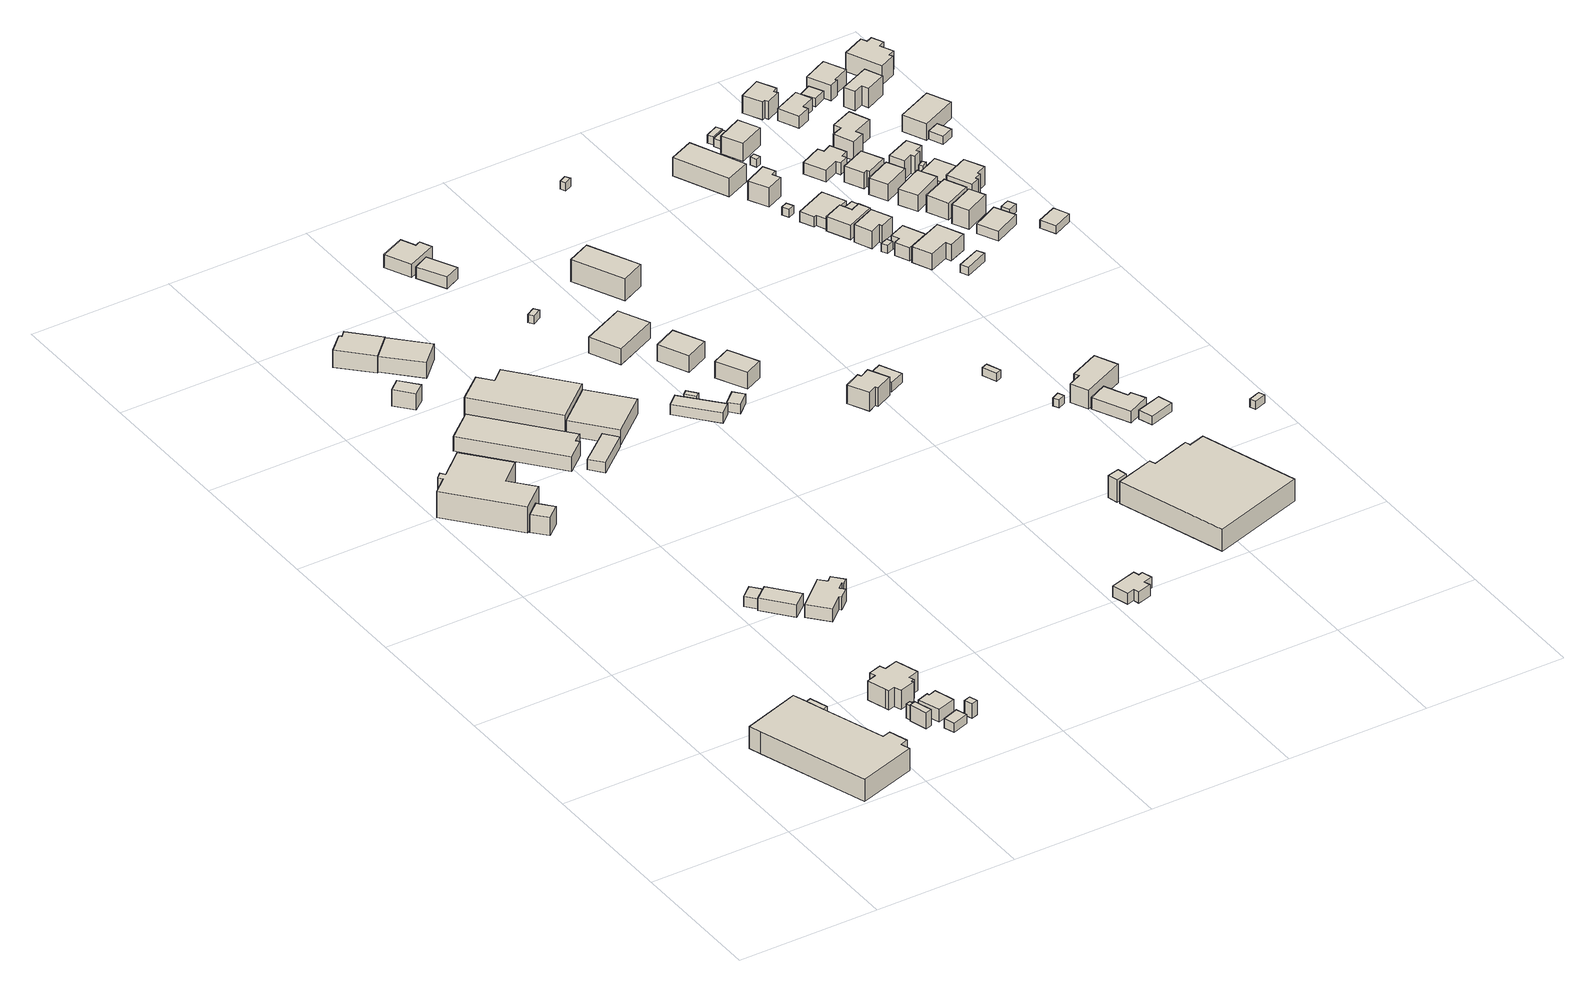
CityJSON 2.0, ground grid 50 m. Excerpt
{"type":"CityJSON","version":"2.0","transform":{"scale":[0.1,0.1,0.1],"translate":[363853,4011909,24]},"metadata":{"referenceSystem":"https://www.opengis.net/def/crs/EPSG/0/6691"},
"CityObjects":{
"building1":{"type":"Building","attributes":{"枝番":1,"usage":"441","measuredHeight":9,"BuildingDetails.prefecture":"10","BuildingDetails.city":"10207","BuildingDetails.surveyYear":2016},"geometry":[{"type":"Solid","lod":"1","boundaries":[[[[0,1,2,3,4,5,6,7,8,9,10]],[[9,11,12,10]],[[8,13,11,9]],[[7,14,13,8]],[[6,15,14,7]],[[5,16,15,6]],[[4,17,16,5]],[[3,18,17,4]],[[2,19,18,3]],[[1,20,19,2]],[[0,21,20,1]],[[10,12,21,0]],[[11,13,14,15,16,17,18,19,20,21,12]]]]}]},
"building2":{"type":"Building","attributes":{"枝番":1,"measuredHeight":7.2,"BuildingDetails.prefecture":"10","BuildingDetails.city":"10207"},"geometry":[{"type":"Solid","lod":"1","boundaries":[[[[22,23,24,25]],[[24,26,27,25]],[[23,28,26,24]],[[22,29,28,23]],[[25,27,29,22]],[[26,28,29,27]]]]}]},
"building3":{"type":"Building","attributes":{"枝番":1,"measuredHeight":6.5,"BuildingDetails.prefecture":"10","BuildingDetails.city":"10207"},"geometry":[{"type":"Solid","lod":"1","boundaries":[[[[30,31,32,33]],[[32,34,35,33]],[[31,36,34,32]],[[30,37,36,31]],[[33,35,37,30]],[[34,36,37,35]]]]}]},
"building4":{"type":"Building","attributes":{"枝番":1,"measuredHeight":5.3,"BuildingDetails.prefecture":"10","BuildingDetails.city":"10207"},"geometry":[{"type":"Solid","lod":"1","boundaries":[[[[38,39,40,41]],[[40,42,43,41]],[[39,44,42,40]],[[38,45,44,39]],[[41,43,45,38]],[[42,44,45,43]]]]}]},
"building5":{"type":"Building","attributes":{"枝番":1,"usage":"441","measuredHeight":10.9,"BuildingDetails.prefecture":"10","BuildingDetails.city":"10207","BuildingDetails.surveyYear":2016},"geometry":[{"type":"Solid","lod":"1","boundaries":[[[[46,47,48,49,50,51,52,53,54,55]],[[54,56,57,55]],[[53,58,56,54]],[[52,59,58,53]],[[51,60,59,52]],[[50,61,60,51]],[[49,62,61,50]],[[48,63,62,49]],[[47,64,63,48]],[[46,65,64,47]],[[55,57,65,46]],[[56,58,59,60,61,62,63,64,65,57]]]]}]},
"building6":{"type":"Building","attributes":{"枝番":1,"usage":"441","measuredHeight":6.9,"BuildingDetails.prefecture":"10","BuildingDetails.city":"10207","BuildingDetails.surveyYear":2016},"geometry":[{"type":"Solid","lod":"1","boundaries":[[[[66,67,68,69]],[[68,70,71,69]],[[67,72,70,68]],[[66,73,72,67]],[[69,71,73,66]],[[70,72,73,71]]]]}]},
"building7":{"type":"Building","attributes":{"枝番":1,"measuredHeight":7,"BuildingDetails.prefecture":"10","BuildingDetails.city":"10207"},"geometry":[{"type":"Solid","lod":"1","boundaries":[[[[74,75,76,77]],[[76,78,79,77]],[[75,80,78,76]],[[74,81,80,75]],[[77,79,81,74]],[[78,80,81,79]]]]}]},
"building8":{"type":"Building","attributes":{"枝番":1,"usage":"411","measuredHeight":9.6,"BuildingDetails.prefecture":"10","BuildingDetails.city":"10207","BuildingDetails.surveyYear":2016},"geometry":[{"type":"Solid","lod":"1","boundaries":[[[[82,83,84,85,86,87,88,89,90,91,92,93,94,95,96]],[[95,97,98,96]],[[94,99,97,95]],[[93,100,99,94]],[[92,101,100,93]],[[91,102,101,92]],[[90,103,102,91]],[[89,104,103,90]],[[88,105,104,89]],[[87,106,105,88]],[[86,107,106,87]],[[85,108,107,86]],[[84,109,108,85]],[[83,110,109,84]],[[82,111,110,83]],[[96,98,111,82]],[[97,99,100,101,102,103,104,105,106,107,108,109,110,111,98]]]]}]},
"building9":{"type":"Building","attributes":{"枝番":1,"usage":"411","measuredHeight":7.8,"BuildingDetails.prefecture":"10","BuildingDetails.city":"10207","BuildingDetails.surveyYear":2016},"geometry":[{"type":"Solid","lod":"1","boundaries":[[[[112,113,114,115,116,117]],[[116,118,119,117]],[[115,120,118,116]],[[114,121,120,115]],[[113,122,121,114]],[[112,123,122,113]],[[117,119,123,112]],[[118,120,121,122,123,119]]]]}]},
"building10":{"type":"Building","attributes":{"枝番":1,"measuredHeight":5.8,"BuildingDetails.prefecture":"10","BuildingDetails.city":"10207"},"geometry":[{"type":"Solid","lod":"1","boundaries":[[[[124,125,126,127]],[[126,128,129,127]],[[125,130,128,126]],[[124,131,130,125]],[[127,129,131,124]],[[128,130,131,129]]]]}]},
"building11":{"type":"Building","attributes":{"枝番":1,"usage":"401","measuredHeight":4.2,"BuildingDetails.prefecture":"10","BuildingDetails.city":"10207","BuildingDetails.surveyYear":2016},"geometry":[{"type":"Solid","lod":"1","boundaries":[[[[132,133,134,135]],[[134,136,137,135]],[[133,138,136,134]],[[132,139,138,133]],[[135,137,139,132]],[[136,138,139,137]]]]}]},
"building12":{"type":"Building","attributes":{"枝番":1,"usage":"441","measuredHeight":4.8,"BuildingDetails.prefecture":"10","BuildingDetails.city":"10207","BuildingDetails.surveyYear":2016},"geometry":[{"type":"Solid","lod":"1","boundaries":[[[[140,141,142,143]],[[142,144,145,143]],[[141,146,144,142]],[[140,147,146,141]],[[143,145,147,140]],[[144,146,147,145]]]]}]},
"building13":{"type":"Building","attributes":{"枝番":1,"usage":"401","measuredHeight":6.1,"BuildingDetails.prefecture":"10","BuildingDetails.city":"10207","BuildingDetails.surveyYear":2016},"geometry":[{"type":"Solid","lod":"1","boundaries":[[[[148,149,150,151]],[[150,152,153,151]],[[149,154,152,150]],[[148,155,154,149]],[[151,153,155,148]],[[152,154,155,153]]]]}]},
"building14":{"type":"Building","attributes":{"枝番":1,"usage":"411","measuredHeight":7.3,"BuildingDetails.prefecture":"10","BuildingDetails.city":"10207","BuildingDetails.surveyYear":2016},"geometry":[{"type":"Solid","lod":"1","boundaries":[[[[156,157,158,159,160,161,162,163,164,165,166,167]],[[166,168,169,167]],[[165,170,168,166]],[[164,171,170,165]],[[163,172,171,164]],[[162,173,172,163]],[[161,174,173,162]],[[160,175,174,161]],[[159,176,175,160]],[[158,177,176,159]],[[157,178,177,158]],[[156,179,178,157]],[[167,169,179,156]],[[168,170,171,172,173,174,175,176,177,178,179,169]]]]}]},
"building15":{"type":"Building","attributes":{"枝番":1,"usage":"441","measuredHeight":8.7,"BuildingDetails.prefecture":"10","BuildingDetails.city":"10207","BuildingDetails.surveyYear":2016},"geometry":[{"type":"Solid","lod":"1","boundaries":[[[[180,181,182,183,184,185]],[[184,186,187,185]],[[183,188,186,184]],[[182,189,188,183]],[[181,190,189,182]],[[180,191,190,181]],[[185,187,191,180]],[[186,188,189,190,191,187]]]]}]},
"building16":{"type":"Building","attributes":{"枝番":1,"利根川水系渡良瀬川洪水浸水想定区域（想定最大規模）.規模":"L2","利根川水系渡良瀬川洪水浸水想定区域（想定最大規模）.浸水ランク":"1","利根川水系渡良瀬川洪水浸水想定区域（想定最大規模）.浸水深":0.15,"利根川水系渡良瀬川洪水浸水想定区域（想定最大規模）.継続時間":3.6,"measuredHeight":7,"BuildingDetails.prefecture":"10","BuildingDetails.city":"10207"},"geometry":[{"type":"Solid","lod":"1","boundaries":[[[[192,193,194,195,196,197]],[[196,198,199,197]],[[195,200,198,196]],[[194,201,200,195]],[[193,202,201,194]],[[192,203,202,193]],[[197,199,203,192]],[[198,200,201,202,203,199]]]]}]},
"building17":{"type":"Building","attributes":{"枝番":1,"利根川水系渡良瀬川洪水浸水想定区域（想定最大規模）.規模":"L2","利根川水系渡良瀬川洪水浸水想定区域（想定最大規模）.継続時間":3.6,"measuredHeight":6.2,"BuildingDetails.prefecture":"10","BuildingDetails.city":"10207"},"geometry":[{"type":"Solid","lod":"1","boundaries":[[[[204,205,206,207]],[[206,208,209,207]],[[205,210,208,206]],[[204,211,210,205]],[[207,209,211,204]],[[208,210,211,209]]]]}]},
"building18":{"type":"Building","attributes":{"枝番":1,"usage":"431","measuredHeight":3.9,"BuildingDetails.prefecture":"10","BuildingDetails.city":"10207","BuildingDetails.surveyYear":2016},"geometry":[{"type":"Solid","lod":"1","boundaries":[[[[212,213,214,215]],[[214,216,217,215]],[[213,218,216,214]],[[212,219,218,213]],[[215,217,219,212]],[[216,218,219,217]]]]}]},
"building19":{"type":"Building","attributes":{"枝番":1,"usage":"441","measuredHeight":7.6,"BuildingDetails.prefecture":"10","BuildingDetails.city":"10207","BuildingDetails.surveyYear":2016},"geometry":[{"type":"Solid","lod":"1","boundaries":[[[[220,221,222,223,224,225]],[[224,226,227,225]],[[223,228,226,224]],[[222,229,228,223]],[[221,230,229,222]],[[220,231,230,221]],[[225,227,231,220]],[[226,228,229,230,231,227]]]]}]},
"building20":{"type":"Building","attributes":{"枝番":1,"usage":"441","measuredHeight":5.8,"BuildingDetails.prefecture":"10","BuildingDetails.city":"10207","BuildingDetails.surveyYear":2016},"geometry":[{"type":"Solid","lod":"1","boundaries":[[[[232,233,234,235]],[[234,236,237,235]],[[233,238,236,234]],[[232,239,238,233]],[[235,237,239,232]],[[236,238,239,237]]]]}]},
"building21":{"type":"Building","attributes":{"枝番":1,"usage":"431","measuredHeight":4.3,"BuildingDetails.prefecture":"10","BuildingDetails.city":"10207","BuildingDetails.surveyYear":2016},"geometry":[{"type":"Solid","lod":"1","boundaries":[[[[240,241,242,243]],[[242,244,245,243]],[[241,246,244,242]],[[240,247,246,241]],[[243,245,247,240]],[[244,246,247,245]]]]}]},
"building22":{"type":"Building","attributes":{"枝番":1,"usage":"431","BuildingDetails.prefecture":"10","BuildingDetails.city":"10207","BuildingDetails.surveyYear":2016},"geometry":[{"type":"Solid","lod":"1","boundaries":[[[[248,249,250,251]],[[250,252,253,251]],[[249,254,252,250]],[[248,255,254,249]],[[251,253,255,248]],[[252,254,255,253]]]]}]},
"building23":{"type":"Building","attributes":{"枝番":1,"usage":"401","measuredHeight":4.4,"BuildingDetails.prefecture":"10","BuildingDetails.city":"10207","BuildingDetails.surveyYear":2016},"geometry":[{"type":"Solid","lod":"1","boundaries":[[[[256,257,258,259]],[[258,260,261,259]],[[257,262,260,258]],[[256,263,262,257]],[[259,261,263,256]],[[260,262,263,261]]]]}]},
"building24":{"type":"Building","attributes":{"枝番":1,"usage":"431","measuredHeight":5.1,"BuildingDetails.prefecture":"10","BuildingDetails.city":"10207","BuildingDetails.surveyYear":2016},"geometry":[{"type":"Solid","lod":"1","boundaries":[[[[264,265,266,267,268,269]],[[268,270,271,269]],[[267,272,270,268]],[[266,273,272,267]],[[265,274,273,266]],[[264,275,274,265]],[[269,271,275,264]],[[270,272,273,274,275,271]]]]}]},
"building25":{"type":"Building","attributes":{"枝番":1,"usage":"401","BuildingDetails.prefecture":"10","BuildingDetails.city":"10207","BuildingDetails.surveyYear":2016},"geometry":[{"type":"Solid","lod":"1","boundaries":[[[[276,277,278,279]],[[278,280,281,279]],[[277,282,280,278]],[[276,283,282,277]],[[279,281,283,276]],[[280,282,283,281]]]]}]},
"building26":{"type":"Building","attributes":{"枝番":1,"usage":"401","measuredHeight":3.6,"BuildingDetails.prefecture":"10","BuildingDetails.city":"10207","BuildingDetails.surveyYear":2016},"geometry":[{"type":"Solid","lod":"1","boundaries":[[[[284,285,286,287]],[[286,288,289,287]],[[285,290,288,286]],[[284,291,290,285]],[[287,289,291,284]],[[288,290,291,289]]]]}]},
"building27":{"type":"Building","attributes":{"枝番":1,"measuredHeight":7.3,"BuildingDetails.prefecture":"10","BuildingDetails.city":"10207"},"geometry":[{"type":"Solid","lod":"1","boundaries":[[[[292,293,294,295]],[[294,296,297,295]],[[293,298,296,294]],[[292,299,298,293]],[[295,297,299,292]],[[296,298,299,297]]]]}]},
"building28":{"type":"Building","attributes":{"枝番":1,"usage":"411","measuredHeight":9.8,"BuildingDetails.prefecture":"10","BuildingDetails.city":"10207","BuildingDetails.surveyYear":2016},"geometry":[{"type":"Solid","lod":"1","boundaries":[[[[300,301,302,303,304,305,306,307,308,309]],[[308,310,311,309]],[[307,312,310,308]],[[306,313,312,307]],[[305,314,313,306]],[[304,315,314,305]],[[303,316,315,304]],[[302,317,316,303]],[[301,318,317,302]],[[300,319,318,301]],[[309,311,319,300]],[[310,312,313,314,315,316,317,318,319,311]]]]}]},
"building29":{"type":"Building","attributes":{"枝番":1,"measuredHeight":7.4,"BuildingDetails.prefecture":"10","BuildingDetails.city":"10207"},"geometry":[{"type":"Solid","lod":"1","boundaries":[[[[320,321,322,323]],[[322,324,325,323]],[[321,326,324,322]],[[320,327,326,321]],[[323,325,327,320]],[[324,326,327,325]]]]}]},
"building30":{"type":"Building","attributes":{"枝番":1,"measuredHeight":7.5,"BuildingDetails.prefecture":"10","BuildingDetails.city":"10207"},"geometry":[{"type":"Solid","lod":"1","boundaries":[[[[328,329,330,331]],[[330,332,333,331]],[[329,334,332,330]],[[328,335,334,329]],[[331,333,335,328]],[[332,334,335,333]]]]}]},
"building31":{"type":"Building","attributes":{"枝番":1,"usage":"441","measuredHeight":8.8,"BuildingDetails.prefecture":"10","BuildingDetails.city":"10207","BuildingDetails.surveyYear":2016},"geometry":[{"type":"Solid","lod":"1","boundaries":[[[[336,337,338,339]],[[338,340,341,339]],[[337,342,340,338]],[[336,343,342,337]],[[339,341,343,336]],[[340,342,343,341]]]]}]},
"building32":{"type":"Building","attributes":{"枝番":1,"usage":"411","measuredHeight":7.8,"BuildingDetails.prefecture":"10","BuildingDetails.city":"10207","BuildingDetails.surveyYear":2016},"geometry":[{"type":"Solid","lod":"1","boundaries":[[[[344,345,346,347,348,349,350,351]],[[350,352,353,351]],[[349,354,352,350]],[[348,355,354,349]],[[347,356,355,348]],[[346,357,356,347]],[[345,358,357,346]],[[344,359,358,345]],[[351,353,359,344]],[[352,354,355,356,357,358,359,353]]]]}]},
"building33":{"type":"Building","attributes":{"枝番":1,"measuredHeight":9.6,"BuildingDetails.prefecture":"10","BuildingDetails.city":"10207"},"geometry":[{"type":"Solid","lod":"1","boundaries":[[[[360,361,362,363]],[[362,364,365,363]],[[361,366,364,362]],[[360,367,366,361]],[[363,365,367,360]],[[364,366,367,365]]]]}]},
"building34":{"type":"Building","attributes":{"枝番":1,"usage":"454","measuredHeight":4.2,"BuildingDetails.prefecture":"10","BuildingDetails.city":"10207","BuildingDetails.surveyYear":2016},"geometry":[{"type":"Solid","lod":"1","boundaries":[[[[368,369,370,371]],[[370,372,373,371]],[[369,374,372,370]],[[368,375,374,369]],[[371,373,375,368]],[[372,374,375,373]]]]}]},
"building35":{"type":"Building","attributes":{"枝番":1,"usage":"441","measuredHeight":8.7,"BuildingDetails.prefecture":"10","BuildingDetails.city":"10207","BuildingDetails.surveyYear":2016},"geometry":[{"type":"Solid","lod":"1","boundaries":[[[[376,377,378,379,380,381,382,383]],[[382,384,385,383]],[[381,386,384,382]],[[380,387,386,381]],[[379,388,387,380]],[[378,389,388,379]],[[377,390,389,378]],[[376,391,390,377]],[[383,385,391,376]],[[384,386,387,388,389,390,391,385]]]]}]},
"building36":{"type":"Building","attributes":{"枝番":1,"BuildingDetails.prefecture":"10","BuildingDetails.city":"10207"},"geometry":[{"type":"Solid","lod":"1","boundaries":[[[[392,393,394,395]],[[394,396,397,395]],[[393,398,396,394]],[[392,399,398,393]],[[395,397,399,392]],[[396,398,399,397]]]]}]},
"building37":{"type":"Building","attributes":{"枝番":1,"BuildingDetails.prefecture":"10","BuildingDetails.city":"10207"},"geometry":[{"type":"Solid","lod":"1","boundaries":[[[[400,401,402,403]],[[402,404,405,403]],[[401,406,404,402]],[[400,407,406,401]],[[403,405,407,400]],[[404,406,407,405]]]]}]},
"building38":{"type":"Building","attributes":{"枝番":1,"BuildingDetails.prefecture":"10","BuildingDetails.city":"10207"},"geometry":[{"type":"Solid","lod":"1","boundaries":[[[[408,409,410,411]],[[410,412,413,411]],[[409,414,412,410]],[[408,415,414,409]],[[411,413,415,408]],[[412,414,415,413]]]]}]},
"building39":{"type":"Building","attributes":{"枝番":1,"measuredHeight":5,"BuildingDetails.prefecture":"10","BuildingDetails.city":"10207"},"geometry":[{"type":"Solid","lod":"1","boundaries":[[[[416,417,418,419,420,421]],[[420,422,423,421]],[[419,424,422,420]],[[418,425,424,419]],[[417,426,425,418]],[[416,427,426,417]],[[421,423,427,416]],[[422,424,425,426,427,423]]]]}]},
"building40":{"type":"Building","attributes":{"枝番":1,"usage":"411","measuredHeight":7.9,"BuildingDetails.prefecture":"10","BuildingDetails.city":"10207","BuildingDetails.surveyYear":2016},"geometry":[{"type":"Solid","lod":"1","boundaries":[[[[428,429,430,431,432,433]],[[432,434,435,433]],[[431,436,434,432]],[[430,437,436,431]],[[429,438,437,430]],[[428,439,438,429]],[[433,435,439,428]],[[434,436,437,438,439,435]]]]}]},
"building41":{"type":"Building","attributes":{"枝番":1,"measuredHeight":3.6,"BuildingDetails.prefecture":"10","BuildingDetails.city":"10207"},"geometry":[{"type":"Solid","lod":"1","boundaries":[[[[440,441,442,443]],[[442,444,445,443]],[[441,446,444,442]],[[440,447,446,441]],[[443,445,447,440]],[[444,446,447,445]]]]}]},
"building42":{"type":"Building","attributes":{"枝番":1,"usage":"412","measuredHeight":7.6,"BuildingDetails.prefecture":"10","BuildingDetails.city":"10207","BuildingDetails.surveyYear":2016},"geometry":[{"type":"Solid","lod":"1","boundaries":[[[[448,449,450,451]],[[450,452,453,451]],[[449,454,452,450]],[[448,455,454,449]],[[451,453,455,448]],[[452,454,455,453]]]]}]},
"building43":{"type":"Building","attributes":{"枝番":1,"BuildingDetails.prefecture":"10","BuildingDetails.city":"10207"},"geometry":[{"type":"Solid","lod":"1","boundaries":[[[[456,457,458,459]],[[458,460,461,459]],[[457,462,460,458]],[[456,463,462,457]],[[459,461,463,456]],[[460,462,463,461]]]]}]},
"building44":{"type":"Building","attributes":{"枝番":1,"usage":"411","measuredHeight":7.7,"BuildingDetails.prefecture":"10","BuildingDetails.city":"10207","BuildingDetails.surveyYear":2016},"geometry":[{"type":"Solid","lod":"1","boundaries":[[[[464,465,466,467,468,469]],[[468,470,471,469]],[[467,472,470,468]],[[466,473,472,467]],[[465,474,473,466]],[[464,475,474,465]],[[469,471,475,464]],[[470,472,473,474,475,471]]]]}]},
"building45":{"type":"Building","attributes":{"枝番":1,"usage":"411","BuildingDetails.prefecture":"10","BuildingDetails.city":"10207","BuildingDetails.surveyYear":2016},"geometry":[{"type":"Solid","lod":"1","boundaries":[[[[476,477,478,479]],[[478,480,481,479]],[[477,482,480,478]],[[476,483,482,477]],[[479,481,483,476]],[[480,482,483,481]]]]}]},
"building46":{"type":"Building","attributes":{"枝番":1,"usage":"411","measuredHeight":4.4,"BuildingDetails.prefecture":"10","BuildingDetails.city":"10207","BuildingDetails.surveyYear":2016},"geometry":[{"type":"Solid","lod":"1","boundaries":[[[[484,485,486,487,488,489]],[[488,490,491,489]],[[487,492,490,488]],[[486,493,492,487]],[[485,494,493,486]],[[484,495,494,485]],[[489,491,495,484]],[[490,492,493,494,495,491]]]]}]},
"building47":{"type":"Building","attributes":{"枝番":1,"usage":"411","measuredHeight":6.8,"BuildingDetails.prefecture":"10","BuildingDetails.city":"10207","BuildingDetails.surveyYear":2016},"geometry":[{"type":"Solid","lod":"1","boundaries":[[[[496,497,498,499,500,501]],[[500,502,503,501]],[[499,504,502,500]],[[498,505,504,499]],[[497,506,505,498]],[[496,507,506,497]],[[501,503,507,496]],[[502,504,505,506,507,503]]]]}]},
"building48":{"type":"Building","attributes":{"枝番":1,"usage":"411","measuredHeight":7.1,"BuildingDetails.prefecture":"10","BuildingDetails.city":"10207","BuildingDetails.surveyYear":2016},"geometry":[{"type":"Solid","lod":"1","boundaries":[[[[508,509,510,511,512,513]],[[512,514,515,513]],[[511,516,514,512]],[[510,517,516,511]],[[509,518,517,510]],[[508,519,518,509]],[[513,515,519,508]],[[514,516,517,518,519,515]]]]}]},
"building49":{"type":"Building","attributes":{"枝番":1,"usage":"411","measuredHeight":6.3,"BuildingDetails.prefecture":"10","BuildingDetails.city":"10207","BuildingDetails.surveyYear":2016},"geometry":[{"type":"Solid","lod":"1","boundaries":[[[[520,521,522,523,524,525]],[[524,526,527,525]],[[523,528,526,524]],[[522,529,528,523]],[[521,530,529,522]],[[520,531,530,521]],[[525,527,531,520]],[[526,528,529,530,531,527]]]]}]},
"building50":{"type":"Building","attributes":{"枝番":1,"usage":"411","BuildingDetails.prefecture":"10","BuildingDetails.city":"10207","BuildingDetails.surveyYear":2016},"geometry":[{"type":"Solid","lod":"1","boundaries":[[[[532,533,534,535]],[[534,536,537,535]],[[533,538,536,534]],[[532,539,538,533]],[[535,537,539,532]],[[536,538,539,537]]]]}]},
"building51":{"type":"Building","attributes":{"枝番":1,"usage":"411","measuredHeight":7,"BuildingDetails.prefecture":"10","BuildingDetails.city":"10207","BuildingDetails.surveyYear":2016},"geometry":[{"type":"Solid","lod":"1","boundaries":[[[[540,541,542,543,544,545]],[[544,546,547,545]],[[543,548,546,544]],[[542,549,548,543]],[[541,550,549,542]],[[540,551,550,541]],[[545,547,551,540]],[[546,548,549,550,551,547]]]]}]},
"building52":{"type":"Building","attributes":{"枝番":1,"BuildingDetails.prefecture":"10","BuildingDetails.city":"10207"},"geometry":[{"type":"Solid","lod":"1","boundaries":[[[[552,553,554,555]],[[554,556,557,555]],[[553,558,556,554]],[[552,559,558,553]],[[555,557,559,552]],[[556,558,559,557]]]]}]},
"building53":{"type":"Building","attributes":{"枝番":1,"usage":"431","measuredHeight":3.2,"BuildingDetails.prefecture":"10","BuildingDetails.city":"10207","BuildingDetails.surveyYear":2016},"geometry":[{"type":"Solid","lod":"1","boundaries":[[[[560,561,562,563]],[[562,564,565,563]],[[561,566,564,562]],[[560,567,566,561]],[[563,565,567,560]],[[564,566,567,565]]]]}]},
"building54":{"type":"Building","attributes":{"枝番":1,"usage":"411","BuildingDetails.prefecture":"10","BuildingDetails.city":"10207","BuildingDetails.surveyYear":2016},"geometry":[{"type":"Solid","lod":"1","boundaries":[[[[568,569,570,571]],[[570,572,573,571]],[[569,574,572,570]],[[568,575,574,569]],[[571,573,575,568]],[[572,574,575,573]]]]}]},
"building55":{"type":"Building","attributes":{"枝番":1,"measuredHeight":4.2,"BuildingDetails.prefecture":"10","BuildingDetails.city":"10207"},"geometry":[{"type":"Solid","lod":"1","boundaries":[[[[576,577,578,579]],[[578,580,581,579]],[[577,582,580,578]],[[576,583,582,577]],[[579,581,583,576]],[[580,582,583,581]]]]}]},
"building56":{"type":"Building","attributes":{"枝番":1,"BuildingDetails.prefecture":"10","BuildingDetails.city":"10207"},"geometry":[{"type":"Solid","lod":"1","boundaries":[[[[584,585,586,587]],[[586,588,589,587]],[[585,590,588,586]],[[584,591,590,585]],[[587,589,591,584]],[[588,590,591,589]]]]}]},
"building57":{"type":"Building","attributes":{"枝番":1,"usage":"411","measuredHeight":6.9,"BuildingDetails.prefecture":"10","BuildingDetails.city":"10207","BuildingDetails.surveyYear":2016},"geometry":[{"type":"Solid","lod":"1","boundaries":[[[[592,593,594,595]],[[594,596,597,595]],[[593,598,596,594]],[[592,599,598,593]],[[595,597,599,592]],[[596,598,599,597]]]]}]},
"building58":{"type":"Building","attributes":{"枝番":1,"usage":"411","measuredHeight":4.9,"BuildingDetails.prefecture":"10","BuildingDetails.city":"10207","BuildingDetails.surveyYear":2016},"geometry":[{"type":"Solid","lod":"1","boundaries":[[[[600,601,602,603,604,605,606,607,608,609]],[[608,610,611,609]],[[607,612,610,608]],[[606,613,612,607]],[[605,614,613,606]],[[604,615,614,605]],[[603,616,615,604]],[[602,617,616,603]],[[601,618,617,602]],[[600,619,618,601]],[[609,611,619,600]],[[610,612,613,614,615,616,617,618,619,611]]]]}]},
"building59":{"type":"Building","attributes":{"枝番":1,"usage":"411","measuredHeight":6.9,"BuildingDetails.prefecture":"10","BuildingDetails.city":"10207","BuildingDetails.surveyYear":2016},"geometry":[{"type":"Solid","lod":"1","boundaries":[[[[620,621,622,623]],[[622,624,625,623]],[[621,626,624,622]],[[620,627,626,621]],[[623,625,627,620]],[[624,626,627,625]]]]}]},
"building60":{"type":"Building","attributes":{"枝番":1,"usage":"411","measuredHeight":6.6,"BuildingDetails.prefecture":"10","BuildingDetails.city":"10207","BuildingDetails.surveyYear":2016},"geometry":[{"type":"Solid","lod":"1","boundaries":[[[[628,629,630,631,632,633]],[[632,634,635,633]],[[631,636,634,632]],[[630,637,636,631]],[[629,638,637,630]],[[628,639,638,629]],[[633,635,639,628]],[[634,636,637,638,639,635]]]]}]},
"building61":{"type":"Building","attributes":{"枝番":1,"usage":"411","measuredHeight":6.7,"BuildingDetails.prefecture":"10","BuildingDetails.city":"10207","BuildingDetails.surveyYear":2016},"geometry":[{"type":"Solid","lod":"1","boundaries":[[[[640,641,642,643]],[[642,644,645,643]],[[641,646,644,642]],[[640,647,646,641]],[[643,645,647,640]],[[644,646,647,645]]]]}]},
"building62":{"type":"Building","attributes":{"枝番":1,"usage":"411","measuredHeight":7.3,"BuildingDetails.prefecture":"10","BuildingDetails.city":"10207","BuildingDetails.surveyYear":2016},"geometry":[{"type":"Solid","lod":"1","boundaries":[[[[648,649,650,651]],[[650,652,653,651]],[[649,654,652,650]],[[648,655,654,649]],[[651,653,655,648]],[[652,654,655,653]]]]}]},
"building63":{"type":"Building","attributes":{"枝番":1,"usage":"411","measuredHeight":8.1,"BuildingDetails.prefecture":"10","BuildingDetails.city":"10207","BuildingDetails.surveyYear":2016},"geometry":[{"type":"Solid","lod":"1","boundaries":[[[[656,657,658,659]],[[658,660,661,659]],[[657,662,660,658]],[[656,663,662,657]],[[659,661,663,656]],[[660,662,663,661]]]]}]},
"building64":{"type":"Building","attributes":{"枝番":1,"usage":"411","measuredHeight":4.2,"BuildingDetails.prefecture":"10","BuildingDetails.city":"10207","BuildingDetails.surveyYear":2016},"geometry":[{"type":"Solid","lod":"1","boundaries":[[[[664,665,666,667]],[[666,668,669,667]],[[665,670,668,666]],[[664,671,670,665]],[[667,669,671,664]],[[668,670,671,669]]]]}]},
"building65":{"type":"Building","attributes":{"枝番":1,"usage":"412","measuredHeight":6.9,"BuildingDetails.prefecture":"10","BuildingDetails.city":"10207","BuildingDetails.surveyYear":2016},"geometry":[{"type":"Solid","lod":"1","boundaries":[[[[672,673,674,675,676,677,678,679]],[[678,680,681,679]],[[677,682,680,678]],[[676,683,682,677]],[[675,684,683,676]],[[674,685,684,675]],[[673,686,685,674]],[[672,687,686,673]],[[679,681,687,672]],[[680,682,683,684,685,686,687,681]]]]}]},
"building66":{"type":"Building","attributes":{"枝番":1,"usage":"412","measuredHeight":7.6,"BuildingDetails.prefecture":"10","BuildingDetails.city":"10207","BuildingDetails.surveyYear":2016},"geometry":[{"type":"Solid","lod":"1","boundaries":[[[[688,689,690,691,692,693,694,695]],[[694,696,697,695]],[[693,698,696,694]],[[692,699,698,693]],[[691,700,699,692]],[[690,701,700,691]],[[689,702,701,690]],[[688,703,702,689]],[[695,697,703,688]],[[696,698,699,700,701,702,703,697]]]]}]},
"building67":{"type":"Building","attributes":{"枝番":1,"usage":"411","measuredHeight":6.3,"BuildingDetails.prefecture":"10","BuildingDetails.city":"10207","BuildingDetails.surveyYear":2016},"geometry":[{"type":"Solid","lod":"1","boundaries":[[[[704,705,706,707,708,709]],[[708,710,711,709]],[[707,712,710,708]],[[706,713,712,707]],[[705,714,713,706]],[[704,715,714,705]],[[709,711,715,704]],[[710,712,713,714,715,711]]]]}]},
"building68":{"type":"Building","attributes":{"枝番":1,"usage":"411","measuredHeight":7.3,"BuildingDetails.prefecture":"10","BuildingDetails.city":"10207","BuildingDetails.surveyYear":2016},"geometry":[{"type":"Solid","lod":"1","boundaries":[[[[716,717,718,719,720,721,722,723]],[[722,724,725,723]],[[721,726,724,722]],[[720,727,726,721]],[[719,728,727,720]],[[718,729,728,719]],[[717,730,729,718]],[[716,731,730,717]],[[723,725,731,716]],[[724,726,727,728,729,730,731,725]]]]}]},
"building69":{"type":"Building","attributes":{"枝番":1,"usage":"411","measuredHeight":4.2,"BuildingDetails.prefecture":"10","BuildingDetails.city":"10207","BuildingDetails.surveyYear":2016},"geometry":[{"type":"Solid","lod":"1","boundaries":[[[[732,733,734,735,736,737,738]],[[737,739,740,738]],[[736,741,739,737]],[[735,742,741,736]],[[734,743,742,735]],[[733,744,743,734]],[[732,745,744,733]],[[738,740,745,732]],[[739,741,742,743,744,745,740]]]]}]},
"building70":{"type":"Building","attributes":{"枝番":1,"measuredHeight":3.2,"BuildingDetails.prefecture":"10","BuildingDetails.city":"10207"},"geometry":[{"type":"Solid","lod":"1","boundaries":[[[[746,747,748,749]],[[748,750,751,749]],[[747,752,750,748]],[[746,753,752,747]],[[749,751,753,746]],[[750,752,753,751]]]]}]},
"building71":{"type":"Building","attributes":{"枝番":1,"BuildingDetails.prefecture":"10","BuildingDetails.city":"10207"},"geometry":[{"type":"Solid","lod":"1","boundaries":[[[[754,755,756,757]],[[756,758,759,757]],[[755,760,758,756]],[[754,761,760,755]],[[757,759,761,754]],[[758,760,761,759]]]]}]},
"building72":{"type":"Building","attributes":{"枝番":1,"usage":"411","measuredHeight":7.6,"BuildingDetails.prefecture":"10","BuildingDetails.city":"10207","BuildingDetails.surveyYear":2016},"geometry":[{"type":"Solid","lod":"1","boundaries":[[[[762,763,764,765,766,767,768,769]],[[768,770,771,769]],[[767,772,770,768]],[[766,773,772,767]],[[765,774,773,766]],[[764,775,774,765]],[[763,776,775,764]],[[762,777,776,763]],[[769,771,777,762]],[[770,772,773,774,775,776,777,771]]]]}]},
"building73":{"type":"Building","attributes":{"枝番":1,"usage":"411","BuildingDetails.prefecture":"10","BuildingDetails.city":"10207","BuildingDetails.surveyYear":2016},"geometry":[{"type":"Solid","lod":"1","boundaries":[[[[778,779,780,781]],[[780,782,783,781]],[[779,784,782,780]],[[778,785,784,779]],[[781,783,785,778]],[[782,784,785,783]]]]}]},
"building74":{"type":"Building","attributes":{"枝番":1,"measuredHeight":3.5,"BuildingDetails.prefecture":"10","BuildingDetails.city":"10207"},"geometry":[{"type":"Solid","lod":"1","boundaries":[[[[786,787,788,789]],[[788,790,791,789]],[[787,792,790,788]],[[786,793,792,787]],[[789,791,793,786]],[[790,792,793,791]]]]}]},
"building75":{"type":"Building","attributes":{"枝番":1,"usage":"411","measuredHeight":6.6,"BuildingDetails.prefecture":"10","BuildingDetails.city":"10207","BuildingDetails.surveyYear":2016},"geometry":[{"type":"Solid","lod":"1","boundaries":[[[[794,795,796,797,798,799]],[[798,800,801,799]],[[797,802,800,798]],[[796,803,802,797]],[[795,804,803,796]],[[794,805,804,795]],[[799,801,805,794]],[[800,802,803,804,805,801]]]]}]},
"building76":{"type":"Building","attributes":{"枝番":1,"usage":"411","measuredHeight":8.2,"BuildingDetails.prefecture":"10","BuildingDetails.city":"10207","BuildingDetails.surveyYear":2016},"geometry":[{"type":"Solid","lod":"1","boundaries":[[[[806,807,808,809,810,811]],[[810,812,813,811]],[[809,814,812,810]],[[808,815,814,809]],[[807,816,815,808]],[[806,817,816,807]],[[811,813,817,806]],[[812,814,815,816,817,813]]]]}]},
"building77":{"type":"Building","attributes":{"枝番":1,"usage":"411","BuildingDetails.prefecture":"10","BuildingDetails.city":"10207","BuildingDetails.surveyYear":2016},"geometry":[{"type":"Solid","lod":"1","boundaries":[[[[818,819,820,821]],[[820,822,823,821]],[[819,824,822,820]],[[818,825,824,819]],[[821,823,825,818]],[[822,824,825,823]]]]}]},
"building78":{"type":"Building","attributes":{"枝番":1,"usage":"411","measuredHeight":7.8,"BuildingDetails.prefecture":"10","BuildingDetails.city":"10207","BuildingDetails.surveyYear":2016},"geometry":[{"type":"Solid","lod":"1","boundaries":[[[[826,827,828,829]],[[828,830,831,829]],[[827,832,830,828]],[[826,833,832,827]],[[829,831,833,826]],[[830,832,833,831]]]]}]},
"building79":{"type":"Building","attributes":{"枝番":1,"usage":"412","measuredHeight":7.7,"BuildingDetails.prefecture":"10","BuildingDetails.city":"10207","BuildingDetails.surveyYear":2016},"geometry":[{"type":"Solid","lod":"1","boundaries":[[[[834,835,836,837,838,839,840,841,842,843]],[[842,844,845,843]],[[841,846,844,842]],[[840,847,846,841]],[[839,848,847,840]],[[838,849,848,839]],[[837,850,849,838]],[[836,851,850,837]],[[835,852,851,836]],[[834,853,852,835]],[[843,845,853,834]],[[844,846,847,848,849,850,851,852,853,845]]]]}]}
},
"vertices":[
[139,436,12],[343,504,12],[356,466,12],[381,390,12],[455,170,12],[484,179,12],[505,113,12],[478,104,12],[488,71,12],[281,5,12],[153,393,12],[281,5,94],[153,393,94],[488,71,94],[478,104,94],[505,113,94],[484,179,94],[455,170,94],[381,390,94],[356,466,94],[343,504,94],[139,436,94],
[356,466,17],[387,476,17],[408,412,17],[377,402,17],[408,412,81],[377,402,81],[387,476,81],[356,466,81],
[629,288,17],[651,295,17],[670,232,17],[648,225,17],[670,232,77],[648,225,77],[651,295,77],[629,288,77],
[627,307,17],[643,313,17],[648,298,17],[632,292,17],[648,298,70],[632,292,70],[643,313,70],[627,307,70],
[1,1988,19],[54,2033,19],[42,2047,19],[62,2065,19],[74,2050,19],[167,2130,19],[288,1989,19],[210,1921,19],[278,1841,19],[191,1767,19],[278,1841,117],[191,1767,117],[210,1921,117],[288,1989,117],[167,2130,117],[74,2050,117],[62,2065,117],[42,2047,117],[54,2033,117],[1,1988,117],
[198,1767,19],[246,1808,19],[289,1759,19],[241,1718,19],[289,1759,86],[241,1718,86],[246,1808,86],[198,1767,86],
[697,202,16],[755,222,16],[768,184,16],[710,163,16],[768,184,50],[710,163,50],[755,222,50],[697,202,50],
[583,457,14],[618,468,14],[612,490,14],[658,504,14],[665,483,14],[713,498,14],[739,416,14],[701,404,14],[707,386,14],[696,382,14],[699,375,14],[641,358,14],[632,382,14],[609,377,14],[605,388,14],[609,377,85],[605,388,85],[632,382,85],[641,358,85],[699,375,85],[696,382,85],[707,386,85],[701,404,85],[739,416,85],[713,498,85],[665,483,85],[658,504,85],[612,490,85],[618,468,85],[583,457,85],
[675,314,16],[717,328,16],[719,320,16],[747,329,16],[768,258,16],[701,236,16],[768,258,62],[701,236,62],[747,329,62],[719,320,62],[717,328,62],[675,314,62],
[786,225,17],[810,233,17],[819,205,17],[796,197,17],[819,205,71],[796,197,71],[810,233,71],[786,225,71],
[540,1091,9],[583,1127,9],[613,1091,9],[570,1055,9],[613,1091,46],[570,1055,46],[583,1127,46],[540,1091,46],
[566,1050,8],[616,1092,8],[696,996,8],[646,954,8],[696,996,54],[646,954,54],[616,1092,54],[566,1050,54],
[212,2570,17],[253,2604,17],[304,2543,17],[263,2509,17],[304,2543,77],[263,2509,77],[253,2604,77],[212,2570,77],
[664,938,11],[770,1032,11],[793,1006,11],[812,1023,11],[845,985,11],[826,968,11],[822,974,11],[801,956,11],[816,940,11],[781,910,11],[775,917,11],[723,871,11],[775,917,58],[723,871,58],[781,910,58],[816,940,58],[801,956,58],[822,974,58],[826,968,58],[845,985,58],[812,1023,58],[793,1006,58],[770,1032,58],[664,938,58],
[238,2261,19],[335,2343,19],[570,2064,19],[540,2040,19],[550,2029,19],[482,1972,19],[550,2029,73],[482,1972,73],[540,2040,73],[570,2064,73],[335,2343,73],[238,2261,73],
[180,2852,8],[237,2907,8],[244,2900,8],[262,2918,8],[353,2825,8],[279,2752,8],[353,2825,72],[279,2752,72],[262,2918,72],[244,2900,72],[237,2907,72],[180,2852,72],
[279,2752,12],[353,2825,12],[461,2715,12],[387,2642,12],[461,2715,70],[387,2642,70],[353,2825,70],[279,2752,70],
[528,1956,19],[642,2048,19],[679,2002,19],[566,1910,19],[679,2002,57],[566,1910,57],[642,2048,57],[528,1956,57],
[363,2393,19],[452,2467,19],[491,2421,19],[537,2461,19],[707,2260,19],[571,2146,19],[707,2260,94],[571,2146,94],[537,2461,94],[491,2421,94],[452,2467,94],[363,2393,94],
[573,2144,19],[706,2256,19],[819,2122,19],[686,2010,19],[819,2122,76],[686,2010,76],[706,2256,76],[573,2144,76],
[902,2067,18],[941,2101,18],[1053,1975,18],[1014,1940,18],[1053,1975,56],[1014,1940,56],[941,2101,56],[902,2067,56],
[973,2101,18],[989,2113,18],[1015,2081,18],[999,2068,18],[1015,2081,48],[999,2068,48],[989,2113,48],[973,2101,48],
[648,3109,14],[703,3137,14],[753,3037,14],[698,3010,14],[753,3037,57],[698,3010,57],[703,3137,57],[648,3109,57],
[599,3214,11],[686,3254,11],[709,3204,11],[728,3213,11],[747,3171,11],[641,3123,11],[747,3171,59],[641,3123,59],[728,3213,59],[709,3204,59],[686,3254,59],[599,3214,59],
[803,2717,20],[834,2735,20],[845,2717,20],[814,2699,20],[845,2717,50],[814,2699,50],[834,2735,50],[803,2717,50],
[1058,1990,16],[1103,2030,16],[1132,1997,16],[1087,1957,16],[1132,1997,50],[1087,1957,50],[1103,2030,50],[1058,1990,50],
[870,2477,20],[1021,2548,20],[1071,2442,20],[919,2371,20],[1071,2442,80],[919,2371,80],[1021,2548,80],[870,2477,80],
[1561,472,8],[1535,465,8],[1518,523,8],[1612,551,8],[1618,530,8],[1633,535,8],[1644,499,8],[1611,489,8],[1618,466,8],[1567,451,8],[1618,466,49],[1567,451,49],[1611,489,49],[1644,499,49],[1633,535,49],[1618,530,49],[1612,551,49],[1518,523,49],[1535,465,49],[1561,472,49],
[1023,2328,20],[1105,2368,20],[1155,2264,20],[1072,2224,20],[1155,2264,81],[1072,2224,81],[1105,2368,81],[1023,2328,81],
[1124,2159,18],[1189,2190,18],[1240,2085,18],[1175,2054,18],[1240,2085,80],[1175,2054,80],[1189,2190,80],[1124,2159,80],
[1034,2833,18],[1116,2872,18],[1200,2695,18],[1117,2656,18],[1200,2695,100],[1117,2656,100],[1116,2872,100],[1034,2833,100],
[1392,1829,14],[1450,1858,14],[1456,1846,14],[1490,1864,14],[1525,1795,14],[1464,1764,14],[1459,1773,14],[1428,1757,14],[1459,1773,83],[1428,1757,83],[1464,1764,83],[1525,1795,83],[1490,1864,83],[1456,1846,83],[1450,1858,83],[1392,1829,83],
[1793,975,11],[1835,985,11],[1843,950,11],[1802,939,11],[1843,950,94],[1802,939,94],[1835,985,94],[1793,975,94],
[1505,1881,14],[1560,1907,14],[1595,1832,14],[1540,1807,14],[1595,1832,49],[1540,1807,49],[1560,1907,49],[1505,1881,49],
[1807,932,9],[1944,976,9],[1951,955,9],[2090,1000,9],[2096,981,9],[2153,999,9],[2264,653,9],[1932,546,9],[2264,653,91],[1932,546,91],[2153,999,91],[2096,981,91],[2090,1000,91],[1951,955,91],[1944,976,91],[1807,932,91],
[1275,3268,18],[1301,3281,18],[1311,3263,18],[1284,3249,18],[1311,3263,48],[1284,3249,48],[1301,3281,48],[1275,3268,48],
[1820,1729,16],[1841,1737,16],[1861,1687,16],[1840,1679,16],[1861,1687,46],[1840,1679,46],[1841,1737,46],[1820,1729,46],
[1913,1474,17],[1939,1487,17],[1949,1466,17],[1923,1454,17],[1949,1466,47],[1923,1454,47],[1939,1487,47],[1913,1474,47],
[2005,1399,14],[2069,1430,14],[2107,1350,14],[2121,1357,14],[2145,1308,14],[2067,1271,14],[2145,1308,57],[2067,1271,57],[2121,1357,57],[2107,1350,57],[2069,1430,57],[2005,1399,57],
[1971,1467,12],[2018,1489,12],[2010,1506,12],[2116,1555,12],[2152,1476,12],[1999,1406,12],[2152,1476,81],[1999,1406,81],[2116,1555,81],[2010,1506,81],[2018,1489,81],[1971,1467,81],
[2102,1283,9],[2193,1312,9],[2209,1261,9],[2119,1232,9],[2209,1261,41],[2119,1232,41],[2193,1312,41],[2102,1283,41],
[1605,3144,16],[1692,3183,16],[1776,2994,16],[1689,2955,16],[1776,2994,84],[1689,2955,84],[1692,3183,84],[1605,3144,84],
[1767,2778,23],[1789,2788,23],[1800,2764,23],[1778,2754,23],[1800,2764,53],[1778,2754,53],[1789,2788,53],[1767,2778,53],
[1726,2907,19],[1806,2946,19],[1826,2905,19],[1807,2896,19],[1821,2868,19],[1760,2838,19],[1821,2868,90],[1760,2838,90],[1807,2896,90],[1826,2905,90],[1806,2946,90],[1726,2907,90],
[1918,2452,20],[1945,2463,20],[1954,2442,20],[1928,2431,20],[1954,2442,50],[1928,2431,50],[1945,2463,50],[1918,2452,50],
[1826,2676,20],[1817,2672,20],[1795,2721,20],[1909,2773,20],[1946,2692,20],[1841,2643,20],[1946,2692,58],[1841,2643,58],[1909,2773,58],[1795,2721,58],[1817,2672,58],[1826,2676,58],
[1838,2637,19],[1906,2668,19],[1925,2626,19],[1958,2642,19],[1976,2603,19],[1875,2556,19],[1976,2603,72],[1875,2556,72],[1958,2642,72],[1925,2626,72],[1906,2668,72],[1838,2637,72],
[1876,2540,19],[1965,2581,19],[1997,2511,19],[1945,2488,19],[1941,2498,19],[1903,2480,19],[1941,2498,84],[1903,2480,84],[1945,2488,84],[1997,2511,84],[1965,2581,84],[1876,2540,84],
[1942,2413,19],[1966,2424,19],[1954,2451,19],[2012,2477,19],[2046,2400,19],[1964,2363,19],[2046,2400,67],[1964,2363,67],[2012,2477,67],[1954,2451,67],[1966,2424,67],[1942,2413,67],
[1921,2675,18],[1966,2693,18],[1982,2656,18],[1937,2637,18],[1982,2656,48],[1937,2637,48],[1966,2693,48],[1921,2675,48],
[1967,2354,18],[2096,2411,18],[2135,2323,18],[2072,2296,18],[2064,2315,18],[1997,2286,18],[2064,2315,78],[1997,2286,78],[2072,2296,78],[2135,2323,78],[2096,2411,78],[1967,2354,78],
[1834,3061,19],[1851,3069,19],[1861,3047,19],[1844,3039,19],[1861,3047,49],[1844,3039,49],[1851,3069,49],[1834,3061,49],
[2062,2228,18],[2145,2265,18],[2158,2238,18],[2074,2200,18],[2158,2238,48],[2074,2200,48],[2145,2265,48],[2062,2228,48],
[1796,3208,16],[1844,3231,16],[1857,3204,16],[1808,3181,16],[1857,3204,46],[1808,3181,46],[1844,3231,46],[1796,3208,46],
[1790,3235,16],[1835,3257,16],[1845,3237,16],[1800,3215,16],[1845,3237,46],[1800,3215,46],[1835,3257,46],[1790,3235,46],
[2421,1149,11],[2463,1165,11],[2471,1144,11],[2429,1128,11],[2471,1144,41],[2429,1128,41],[2463,1165,41],[2421,1149,41],
[1793,3163,17],[1883,3207,17],[1918,3134,17],[1827,3091,17],[1918,3134,83],[1827,3091,83],[1883,3207,83],[1793,3163,83],
[1945,2933,18],[2021,2970,18],[2031,2950,18],[2062,2965,18],[2088,2910,18],[2064,2899,18],[2071,2884,18],[2038,2868,18],[2031,2883,18],[1980,2859,18],[2031,2883,61],[1980,2859,61],[2038,2868,61],[2071,2884,61],[2064,2899,61],[2088,2910,61],[2062,2965,61],[2031,2950,61],[2021,2970,61],[1945,2933,61],
[2054,2732,18],[2145,2776,18],[2175,2715,18],[2084,2670,18],[2175,2715,79],[2084,2670,79],[2145,2776,79],[2054,2732,79],
[2071,2770,19],[2057,2763,19],[2026,2828,19],[2114,2869,19],[2149,2797,19],[2075,2761,19],[2149,2797,78],[2075,2761,78],[2114,2869,78],[2026,2828,78],[2057,2763,78],[2071,2770,78],
[2098,2635,19],[2202,2689,19],[2234,2626,19],[2130,2572,19],[2234,2626,79],[2130,2572,79],[2202,2689,79],[2098,2635,79],
[2150,2556,19],[2242,2599,19],[2277,2525,19],[2184,2482,19],[2277,2525,82],[2184,2482,82],[2242,2599,82],[2150,2556,82],
[2182,2462,19],[2271,2505,19],[2298,2450,19],[2209,2407,19],[2298,2450,90],[2209,2407,90],[2271,2505,90],[2182,2462,90],
[2217,2377,18],[2310,2424,18],[2346,2353,18],[2252,2306,18],[2346,2353,54],[2252,2306,54],[2310,2424,54],[2217,2377,54],
[2009,3251,17],[1999,3246,17],[1966,3310,17],[2043,3350,17],[2075,3286,17],[2058,3277,17],[2066,3263,17],[2016,3238,17],[2066,3263,83],[2016,3238,83],[2058,3277,83],[2075,3286,83],[2043,3350,83],[1966,3310,83],[1999,3246,83],[2009,3251,83],
[2083,2978,19],[2122,2994,19],[2111,3020,19],[2189,3054,19],[2219,2984,19],[2149,2954,19],[2159,2930,19],[2113,2909,19],[2159,2930,88],[2113,2909,88],[2149,2954,88],[2219,2984,88],[2189,3054,88],[2111,3020,88],[2122,2994,88],[2083,2978,88],
[2034,3217,18],[2128,3260,18],[2153,3205,18],[2105,3183,18],[2113,3166,18],[2067,3145,18],[2113,3166,63],[2067,3145,63],[2105,3183,63],[2153,3205,63],[2128,3260,63],[2034,3217,63],
[2164,2789,20],[2253,2829,20],[2277,2781,20],[2250,2768,20],[2255,2757,20],[2227,2743,20],[2221,2755,20],[2188,2739,20],[2221,2755,88],[2188,2739,88],[2227,2743,88],[2255,2757,88],[2250,2768,88],[2277,2781,88],[2253,2829,88],[2164,2789,88],
[2211,2698,20],[2215,2700,20],[2299,2741,20],[2333,2671,20],[2278,2644,20],[2282,2635,20],[2249,2619,20],[2282,2635,55],[2249,2619,55],[2278,2644,55],[2333,2671,55],[2299,2741,55],[2215,2700,55],[2211,2698,55],
[2241,2741,22],[2261,2754,22],[2269,2742,22],[2249,2729,22],[2269,2742,52],[2249,2729,52],[2261,2754,52],[2241,2741,52],
[2334,2420,20],[2367,2435,20],[2380,2406,20],[2347,2391,20],[2380,2406,50],[2347,2391,50],[2367,2435,50],[2334,2420,50],
[2253,2603,21],[2344,2646,21],[2376,2579,21],[2340,2562,21],[2344,2553,21],[2320,2542,21],[2324,2534,21],[2293,2519,21],[2324,2534,90],[2293,2519,90],[2320,2542,90],[2344,2553,90],[2340,2562,90],[2376,2579,90],[2344,2646,90],[2253,2603,90],
[2396,2297,18],[2466,2329,18],[2490,2276,18],[2421,2244,18],[2490,2276,48],[2421,2244,48],[2466,2329,48],[2396,2297,48],
[2147,3261,19],[2190,3284,19],[2214,3237,19],[2171,3215,19],[2214,3237,49],[2171,3215,49],[2190,3284,49],[2147,3261,49],
[2190,3295,20],[2278,3337,20],[2313,3263,20],[2255,3235,20],[2258,3229,20],[2228,3214,20],[2258,3229,77],[2228,3214,77],[2255,3235,77],[2313,3263,77],[2278,3337,77],[2190,3295,77],
[2293,3143,21],[2260,3128,21],[2242,3167,21],[2349,3215,21],[2376,3154,21],[2303,3120,21],[2376,3154,93],[2303,3120,93],[2349,3215,93],[2242,3167,93],[2260,3128,93],[2293,3143,93],
[2367,2881,20],[2411,2901,20],[2432,2851,20],[2388,2832,20],[2432,2851,50],[2388,2832,50],[2411,2901,50],[2367,2881,50],
[2321,2959,20],[2448,3017,20],[2485,2935,20],[2358,2877,20],[2485,2935,82],[2358,2877,82],[2448,3017,82],[2321,2959,82],
[2349,3321,22],[2428,3358,22],[2438,3337,22],[2459,3347,22],[2478,3306,22],[2456,3296,22],[2478,3249,22],[2455,3239,22],[2461,3226,22],[2404,3200,22],[2461,3226,92],[2404,3200,92],[2455,3239,92],[2478,3249,92],[2456,3296,92],[2478,3306,92],[2459,3347,92],[2438,3337,92],[2428,3358,92],[2349,3321,92]
]}
